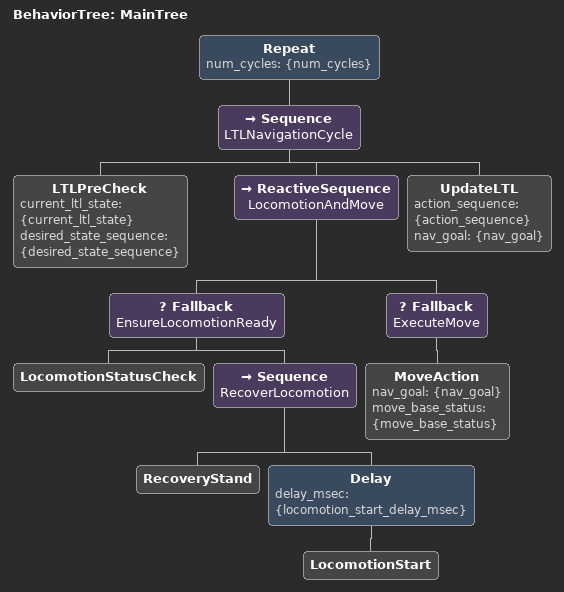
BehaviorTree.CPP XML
<?xml version="1.0"?>
<root BTCPP_format="4" main_tree_to_execute="MainTree">
    <BehaviorTree ID="MainTree">
        <Repeat num_cycles="{num_cycles}">
            <Sequence name="LTLNavigationCycle">
                <LTLPreCheck current_ltl_state="{current_ltl_state}" desired_state_sequence="{desired_state_sequence}"/>
                <ReactiveSequence name="LocomotionAndMove">
                    <Fallback name="EnsureLocomotionReady">
                        <LocomotionStatusCheck/>
                        <Sequence name="RecoverLocomotion">
                            <RecoveryStand/>
                            <Delay delay_msec="{locomotion_start_delay_msec}">
                                <LocomotionStart/>
                            </Delay>
                        </Sequence>
                    </Fallback>
                    <Fallback name="ExecuteMove">
                        <MoveAction nav_goal="{nav_goal}" move_base_status="{move_base_status}"/>
                    </Fallback>
                </ReactiveSequence>
                <UpdateLTL action_sequence="{action_sequence}" nav_goal="{nav_goal}"/>
            </Sequence>
        </Repeat>
    </BehaviorTree>
</root>
